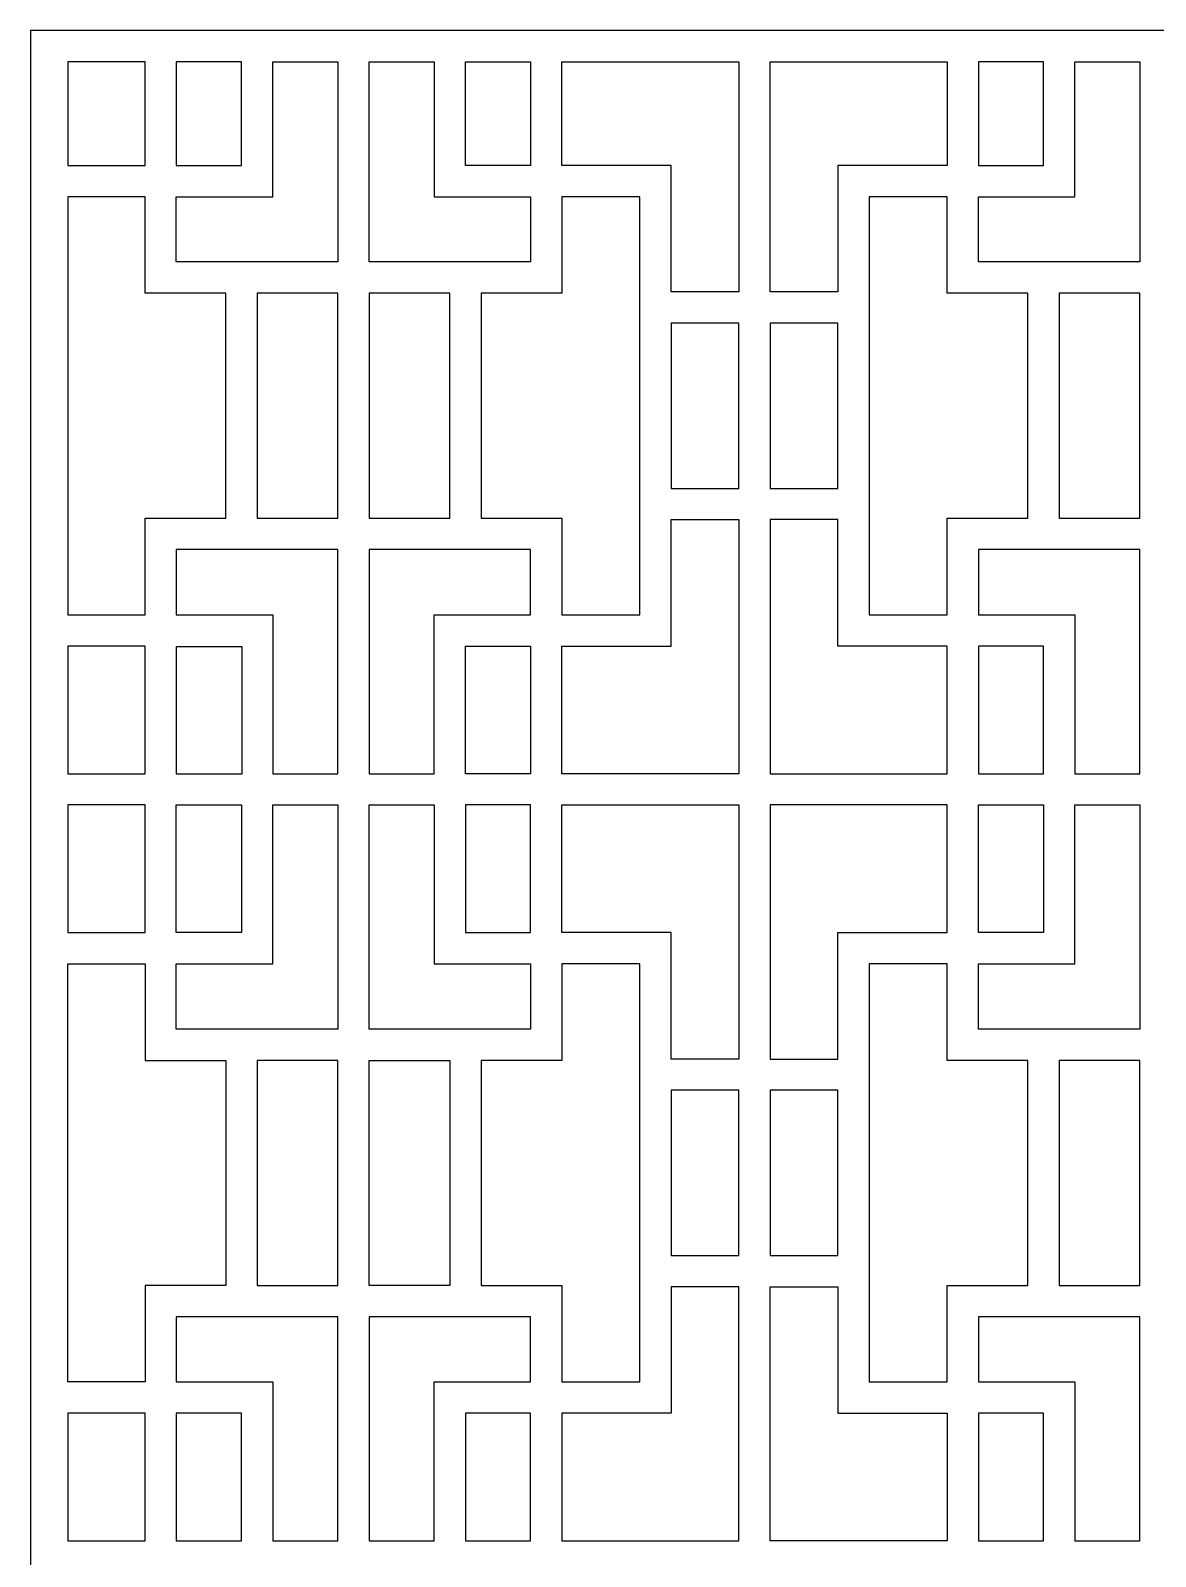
# Model space of a CAD drawing. Header units: centimetres. Extents: x 1.5 to 8.82, y -0.15 to 9.
# Drawn here: x 1.501 to 5.162, y 4.038 to 9.001 of the extents above; entities that cross this region are included whole.
import ezdxf

# ---------------------------------------------------------------- set-up
doc = ezdxf.new("R2010")
doc.units = ezdxf.units.CM
doc.header["$MEASUREMENT"] = 0
doc.layers.add('layer 1', color=7, linetype='Continuous')

msp = doc.modelspace()

# ---------------------------------------------------------------- linework, layer by layer
at = {"layer": 'layer 1', "color": 250}
msp.add_open_spline([(1.50051, -0.15265), (1.50051, -0.15265), (1.50051, -0.15265), (1.50051, -0.15265), (1.50051, -0.15265), (1.50051, -0.15265), (1.50051, 9.00077), (1.50051, 9.00077), (1.50051, 9.00077), (1.50051, 9.00077), (8.82324, 9.00077), (8.82324, 9.00077), (8.82324, 9.00077), (8.82324, 9.00077), (8.82324, -0.15265), (8.82324, -0.15265), (8.82324, -0.15265), (8.82324, -0.15265), (1.50051, -0.15265), (1.50051, -0.15265), (1.50051, -0.15265), (1.50051, -0.15265), (1.50051, -0.15265), (1.50051, -0.15265)], degree=3, knots=[0, 0, 0, 0, 0.1428571, 0.1428571, 0.1428571, 0.1428571, 0.2857143, 0.2857143, 0.2857143, 0.2857143, 0.4285714, 0.4285714, 0.4285714, 0.4285714, 0.5714286, 0.5714286, 0.5714286, 0.5714286, 0.7142857, 0.7142857, 0.7142857, 0.7142857, 1, 1, 1, 1], dxfattribs=at)
at = {"layer": 'layer 1', "color": 7}
for points, knots in [([(1.6225, 8.89906), (1.6225, 8.89906), (1.87342, 8.89906), (1.87342, 8.89906), (1.87342, 8.89906), (1.87342, 8.89906), (1.87342, 8.56174), (1.87342, 8.56174), (1.87342, 8.56174), (1.87342, 8.56174), (1.6225, 8.56174), (1.6225, 8.56174), (1.6225, 8.56174), (1.6225, 8.56174), (1.6225, 8.89906), (1.6225, 8.89906), (1.6225, 8.89906), (1.6225, 8.89906), (1.6225, 8.89906), (1.6225, 8.89906)], [0, 0, 0, 0, 0.1666667, 0.1666667, 0.1666667, 0.1666667, 0.3333333, 0.3333333, 0.3333333, 0.3333333, 0.5, 0.5, 0.5, 0.5, 0.6666667, 0.6666667, 0.6666667, 0.6666667, 1, 1, 1, 1]), ([(2.18701, 8.56174), (2.18701, 8.56174), (1.97513, 8.56174), (1.97513, 8.56174), (1.97513, 8.56174), (1.97513, 8.56174), (1.97513, 8.89906), (1.97513, 8.89906), (1.97513, 8.89906), (1.97513, 8.89906), (2.18701, 8.89906), (2.18701, 8.89906), (2.18701, 8.89906), (2.18701, 8.89906), (2.18701, 8.56174), (2.18701, 8.56174), (2.18701, 8.56174), (2.18701, 8.56174), (2.18701, 8.56174), (2.18701, 8.56174)], [0, 0, 0, 0, 0.1666667, 0.1666667, 0.1666667, 0.1666667, 0.3333333, 0.3333333, 0.3333333, 0.3333333, 0.5, 0.5, 0.5, 0.5, 0.6666667, 0.6666667, 0.6666667, 0.6666667, 1, 1, 1, 1]), ([(2.28872, 8.46004), (2.28872, 8.46004), (1.97513, 8.46004), (1.97513, 8.46004), (1.97513, 8.46004), (1.97513, 8.46004), (1.97513, 8.24815), (1.97513, 8.24815), (1.97513, 8.24815), (1.97513, 8.24815), (2.5006, 8.24815), (2.5006, 8.24815), (2.5006, 8.24815), (2.5006, 8.24815), (2.5006, 8.89906), (2.5006, 8.89906), (2.5006, 8.89906), (2.5006, 8.89906), (2.28872, 8.89906), (2.28872, 8.89906), (2.28872, 8.89906), (2.28872, 8.89906), (2.28872, 8.46004), (2.28872, 8.46004), (2.28872, 8.46004), (2.28872, 8.46004), (2.28872, 8.46004), (2.28872, 8.46004)], [0, 0, 0, 0, 0.125, 0.125, 0.125, 0.125, 0.25, 0.25, 0.25, 0.25, 0.375, 0.375, 0.375, 0.375, 0.5, 0.5, 0.5, 0.5, 0.625, 0.625, 0.625, 0.625, 0.75, 0.75, 0.75, 0.75, 1, 1, 1, 1]), ([(2.81419, 8.89906), (2.81419, 8.89906), (2.60231, 8.89906), (2.60231, 8.89906), (2.60231, 8.89906), (2.60231, 8.89906), (2.60231, 8.24815), (2.60231, 8.24815), (2.60231, 8.24815), (2.60231, 8.24815), (3.12778, 8.24815), (3.12778, 8.24815), (3.12778, 8.24815), (3.12778, 8.24815), (3.12778, 8.46004), (3.12778, 8.46004), (3.12778, 8.46004), (3.12778, 8.46004), (2.81419, 8.46004), (2.81419, 8.46004), (2.81419, 8.46004), (2.81419, 8.46004), (2.81419, 8.89906), (2.81419, 8.89906)], [0, 0, 0, 0, 0.1428571, 0.1428571, 0.1428571, 0.1428571, 0.2857143, 0.2857143, 0.2857143, 0.2857143, 0.4285714, 0.4285714, 0.4285714, 0.4285714, 0.5714286, 0.5714286, 0.5714286, 0.5714286, 0.7142857, 0.7142857, 0.7142857, 0.7142857, 1, 1, 1, 1]), ([(2.9159, 8.89906), (2.9159, 8.89906), (2.9159, 8.56174), (2.9159, 8.56174), (2.9159, 8.56174), (2.9159, 8.56174), (3.12778, 8.56174), (3.12778, 8.56174), (3.12778, 8.56174), (3.12778, 8.56174), (3.12778, 8.89906), (3.12778, 8.89906), (3.12778, 8.89906), (3.12778, 8.89906), (2.9159, 8.89906), (2.9159, 8.89906), (2.9159, 8.89906), (2.9159, 8.89906), (2.9159, 8.89906), (2.9159, 8.89906)], [0, 0, 0, 0, 0.1666667, 0.1666667, 0.1666667, 0.1666667, 0.3333333, 0.3333333, 0.3333333, 0.3333333, 0.5, 0.5, 0.5, 0.5, 0.6666667, 0.6666667, 0.6666667, 0.6666667, 1, 1, 1, 1]), ([(3.80581, 8.89906), (3.80581, 8.89906), (3.22949, 8.89906), (3.22949, 8.89906), (3.22949, 8.89906), (3.22949, 8.89906), (3.22949, 8.56174), (3.22949, 8.56174), (3.22949, 8.56174), (3.22949, 8.56174), (3.58545, 8.56174), (3.58545, 8.56174), (3.58545, 8.56174), (3.58545, 8.56174), (3.58545, 8.15068), (3.58545, 8.15068), (3.58545, 8.15068), (3.58545, 8.15068), (3.80581, 8.15068), (3.80581, 8.15068), (3.80581, 8.15068), (3.80581, 8.15068), (3.80581, 8.89906), (3.80581, 8.89906)], [0, 0, 0, 0, 0.1428571, 0.1428571, 0.1428571, 0.1428571, 0.2857143, 0.2857143, 0.2857143, 0.2857143, 0.4285714, 0.4285714, 0.4285714, 0.4285714, 0.5714286, 0.5714286, 0.5714286, 0.5714286, 0.7142857, 0.7142857, 0.7142857, 0.7142857, 1, 1, 1, 1]), ([(3.90752, 8.56176), (3.90752, 8.56176), (3.90752, 8.15068), (3.90752, 8.15068), (3.90752, 8.15068), (3.90752, 8.15068), (4.12788, 8.15068), (4.12788, 8.15068), (4.12788, 8.15068), (4.12788, 8.15068), (4.12788, 8.56174), (4.12788, 8.56174), (4.12788, 8.56174), (4.12788, 8.56174), (4.48384, 8.56174), (4.48384, 8.56174), (4.48384, 8.56174), (4.48384, 8.56174), (4.48384, 8.89906), (4.48384, 8.89906), (4.48384, 8.89906), (4.48384, 8.89906), (3.90752, 8.89906), (3.90752, 8.89906), (3.90752, 8.89906), (3.90752, 8.89906), (3.90752, 8.56174), (3.90752, 8.56174), (3.90752, 8.56174), (3.90752, 8.56174), (3.90752, 8.56176), (3.90752, 8.56176), (3.90752, 8.56176), (3.90752, 8.56176), (3.90752, 8.56176), (3.90752, 8.56176)], [0, 0, 0, 0, 0.1, 0.1, 0.1, 0.1, 0.2, 0.2, 0.2, 0.2, 0.3, 0.3, 0.3, 0.3, 0.4, 0.4, 0.4, 0.4, 0.5, 0.5, 0.5, 0.5, 0.6, 0.6, 0.6, 0.6, 0.7, 0.7, 0.7, 0.7, 0.8, 0.8, 0.8, 0.8, 1, 1, 1, 1]), ([(5.11102, 8.89906), (5.11102, 8.89906), (4.89914, 8.89906), (4.89914, 8.89906), (4.89914, 8.89906), (4.89914, 8.89906), (4.89914, 8.46004), (4.89914, 8.46004), (4.89914, 8.46004), (4.89914, 8.46004), (4.58555, 8.46004), (4.58555, 8.46004), (4.58555, 8.46004), (4.58555, 8.46004), (4.58555, 8.24815), (4.58555, 8.24815), (4.58555, 8.24815), (4.58555, 8.24815), (5.11102, 8.24815), (5.11102, 8.24815), (5.11102, 8.24815), (5.11102, 8.24815), (5.11102, 8.89906), (5.11102, 8.89906), (5.11102, 8.89906), (5.11102, 8.89906), (5.11102, 8.89906), (5.11102, 8.89906)], [0, 0, 0, 0, 0.125, 0.125, 0.125, 0.125, 0.25, 0.25, 0.25, 0.25, 0.375, 0.375, 0.375, 0.375, 0.5, 0.5, 0.5, 0.5, 0.625, 0.625, 0.625, 0.625, 0.75, 0.75, 0.75, 0.75, 1, 1, 1, 1]), ([(4.79743, 8.56174), (4.79743, 8.56174), (4.58555, 8.56174), (4.58555, 8.56174), (4.58555, 8.56174), (4.58555, 8.56174), (4.58555, 8.89906), (4.58555, 8.89906), (4.58555, 8.89906), (4.58555, 8.89906), (4.79743, 8.89906), (4.79743, 8.89906), (4.79743, 8.89906), (4.79743, 8.89906), (4.79743, 8.56174), (4.79743, 8.56174), (4.79743, 8.56174), (4.79743, 8.56174), (4.79743, 8.56174), (4.79743, 8.56174)], [0, 0, 0, 0, 0.1666667, 0.1666667, 0.1666667, 0.1666667, 0.3333333, 0.3333333, 0.3333333, 0.3333333, 0.5, 0.5, 0.5, 0.5, 0.6666667, 0.6666667, 0.6666667, 0.6666667, 1, 1, 1, 1]), ([(1.62255, 7.10058), (1.62255, 7.10058), (1.62255, 8.46004), (1.62255, 8.46004), (1.62255, 8.46004), (1.62255, 8.46004), (1.87342, 8.46004), (1.87342, 8.46004), (1.87342, 8.46004), (1.87342, 8.46004), (1.87342, 8.14645), (1.87342, 8.14645), (1.87342, 8.14645), (1.87342, 8.14645), (2.13616, 8.14645), (2.13616, 8.14645), (2.13616, 8.14645), (2.13616, 8.14645), (2.13616, 7.63792), (2.13616, 7.63792), (2.13616, 7.63792), (2.13616, 7.63792), (2.13616, 7.41417), (2.13616, 7.41417), (2.13616, 7.41417), (2.13616, 7.41417), (1.87342, 7.41417), (1.87342, 7.41417), (1.87342, 7.41417), (1.87342, 7.41417), (1.87342, 7.10058), (1.87342, 7.10058), (1.87342, 7.10058), (1.87342, 7.10058), (1.62255, 7.10058), (1.62255, 7.10058), (1.62255, 7.10058), (1.62255, 7.10058), (1.62255, 7.10058), (1.62255, 7.10058)], [0, 0, 0, 0, 0.0909091, 0.0909091, 0.0909091, 0.0909091, 0.1818182, 0.1818182, 0.1818182, 0.1818182, 0.2727273, 0.2727273, 0.2727273, 0.2727273, 0.3636364, 0.3636364, 0.3636364, 0.3636364, 0.4545455, 0.4545455, 0.4545455, 0.4545455, 0.5454545, 0.5454545, 0.5454545, 0.5454545, 0.6363636, 0.6363636, 0.6363636, 0.6363636, 0.7272727, 0.7272727, 0.7272727, 0.7272727, 0.8181818, 0.8181818, 0.8181818, 0.8181818, 1, 1, 1, 1]), ([(3.48375, 7.63792), (3.48375, 7.63792), (3.48375, 7.10058), (3.48375, 7.10058), (3.48375, 7.10058), (3.48375, 7.10058), (3.22949, 7.10058), (3.22949, 7.10058), (3.22949, 7.10058), (3.22949, 7.10058), (3.22949, 7.41417), (3.22949, 7.41417), (3.22949, 7.41417), (3.22949, 7.41417), (2.96675, 7.41417), (2.96675, 7.41417), (2.96675, 7.41417), (2.96675, 7.41417), (2.96675, 7.78031), (2.96675, 7.78031), (2.96675, 7.78031), (2.96675, 7.78031), (2.96675, 8.14645), (2.96675, 8.14645), (2.96675, 8.14645), (2.96675, 8.14645), (3.22949, 8.14645), (3.22949, 8.14645), (3.22949, 8.14645), (3.22949, 8.14645), (3.22949, 8.46004), (3.22949, 8.46004), (3.22949, 8.46004), (3.22949, 8.46004), (3.48375, 8.46004), (3.48375, 8.46004), (3.48375, 8.46004), (3.48375, 8.46004), (3.48375, 7.63792), (3.48375, 7.63792), (3.48375, 7.63792), (3.48375, 7.63792), (3.48375, 7.63792), (3.48375, 7.63792)], [0, 0, 0, 0, 0.0833333, 0.0833333, 0.0833333, 0.0833333, 0.1666667, 0.1666667, 0.1666667, 0.1666667, 0.25, 0.25, 0.25, 0.25, 0.3333333, 0.3333333, 0.3333333, 0.3333333, 0.4166667, 0.4166667, 0.4166667, 0.4166667, 0.5, 0.5, 0.5, 0.5, 0.5833333, 0.5833333, 0.5833333, 0.5833333, 0.6666667, 0.6666667, 0.6666667, 0.6666667, 0.75, 0.75, 0.75, 0.75, 0.8333333, 0.8333333, 0.8333333, 0.8333333, 1, 1, 1, 1]), ([(4.48384, 8.14625), (4.48384, 8.14625), (4.74658, 8.14625), (4.74658, 8.14625), (4.74658, 8.14625), (4.74658, 8.14625), (4.74658, 7.41417), (4.74658, 7.41417), (4.74658, 7.41417), (4.74658, 7.41417), (4.48384, 7.41417), (4.48384, 7.41417), (4.48384, 7.41417), (4.48384, 7.41417), (4.48384, 7.10058), (4.48384, 7.10058), (4.48384, 7.10058), (4.48384, 7.10058), (4.22958, 7.10058), (4.22958, 7.10058), (4.22958, 7.10058), (4.22958, 7.10058), (4.22958, 8.46004), (4.22958, 8.46004), (4.22958, 8.46004), (4.22958, 8.46004), (4.48384, 8.46004), (4.48384, 8.46004), (4.48384, 8.46004), (4.48384, 8.46004), (4.48384, 8.14625), (4.48384, 8.14625), (4.48384, 8.14625), (4.48384, 8.14625), (4.48384, 8.14625), (4.48384, 8.14625)], [0, 0, 0, 0, 0.1, 0.1, 0.1, 0.1, 0.2, 0.2, 0.2, 0.2, 0.3, 0.3, 0.3, 0.3, 0.4, 0.4, 0.4, 0.4, 0.5, 0.5, 0.5, 0.5, 0.6, 0.6, 0.6, 0.6, 0.7, 0.7, 0.7, 0.7, 0.8, 0.8, 0.8, 0.8, 1, 1, 1, 1]), ([(2.23787, 8.14645), (2.23787, 8.14645), (2.5006, 8.14645), (2.5006, 8.14645), (2.5006, 8.14645), (2.5006, 8.14645), (2.5006, 7.41417), (2.5006, 7.41417), (2.5006, 7.41417), (2.5006, 7.41417), (2.23787, 7.41417), (2.23787, 7.41417), (2.23787, 7.41417), (2.23787, 7.41417), (2.23787, 8.14645), (2.23787, 8.14645), (2.23787, 8.14645), (2.23787, 8.14645), (2.23787, 8.14645), (2.23787, 8.14645)], [0, 0, 0, 0, 0.1666667, 0.1666667, 0.1666667, 0.1666667, 0.3333333, 0.3333333, 0.3333333, 0.3333333, 0.5, 0.5, 0.5, 0.5, 0.6666667, 0.6666667, 0.6666667, 0.6666667, 1, 1, 1, 1]), ([(2.60231, 8.14645), (2.60231, 8.14645), (2.86504, 8.14645), (2.86504, 8.14645), (2.86504, 8.14645), (2.86504, 8.14645), (2.86504, 7.41417), (2.86504, 7.41417), (2.86504, 7.41417), (2.86504, 7.41417), (2.60231, 7.41417), (2.60231, 7.41417), (2.60231, 7.41417), (2.60231, 7.41417), (2.60231, 8.14645), (2.60231, 8.14645), (2.60231, 8.14645), (2.60231, 8.14645), (2.60231, 8.14645), (2.60231, 8.14645)], [0, 0, 0, 0, 0.1666667, 0.1666667, 0.1666667, 0.1666667, 0.3333333, 0.3333333, 0.3333333, 0.3333333, 0.5, 0.5, 0.5, 0.5, 0.6666667, 0.6666667, 0.6666667, 0.6666667, 1, 1, 1, 1]), ([(4.84829, 8.14645), (4.84829, 8.14645), (5.11102, 8.14645), (5.11102, 8.14645), (5.11102, 8.14645), (5.11102, 8.14645), (5.11102, 7.41417), (5.11102, 7.41417), (5.11102, 7.41417), (5.11102, 7.41417), (4.84829, 7.41417), (4.84829, 7.41417), (4.84829, 7.41417), (4.84829, 7.41417), (4.84829, 8.14645), (4.84829, 8.14645), (4.84829, 8.14645), (4.84829, 8.14645), (4.84829, 8.14645), (4.84829, 8.14645)], [0, 0, 0, 0, 0.1666667, 0.1666667, 0.1666667, 0.1666667, 0.3333333, 0.3333333, 0.3333333, 0.3333333, 0.5, 0.5, 0.5, 0.5, 0.6666667, 0.6666667, 0.6666667, 0.6666667, 1, 1, 1, 1]), ([(3.58545, 8.04898), (3.58545, 8.04898), (3.80581, 8.04898), (3.80581, 8.04898), (3.80581, 8.04898), (3.80581, 8.04898), (3.80581, 7.51164), (3.80581, 7.51164), (3.80581, 7.51164), (3.80581, 7.51164), (3.58545, 7.51164), (3.58545, 7.51164), (3.58545, 7.51164), (3.58545, 7.51164), (3.58545, 8.04898), (3.58545, 8.04898)], [0, 0, 0, 0, 0.2, 0.2, 0.2, 0.2, 0.4, 0.4, 0.4, 0.4, 0.6, 0.6, 0.6, 0.6, 1, 1, 1, 1]), ([(3.90752, 8.04898), (3.90752, 8.04898), (4.12788, 8.04898), (4.12788, 8.04898), (4.12788, 8.04898), (4.12788, 8.04898), (4.12788, 7.51164), (4.12788, 7.51164), (4.12788, 7.51164), (4.12788, 7.51164), (3.90752, 7.51164), (3.90752, 7.51164), (3.90752, 7.51164), (3.90752, 7.51164), (3.90752, 8.04898), (3.90752, 8.04898), (3.90752, 8.04898), (3.90752, 8.04898), (3.90752, 8.04898), (3.90752, 8.04898)], [0, 0, 0, 0, 0.1666667, 0.1666667, 0.1666667, 0.1666667, 0.3333333, 0.3333333, 0.3333333, 0.3333333, 0.5, 0.5, 0.5, 0.5, 0.6666667, 0.6666667, 0.6666667, 0.6666667, 1, 1, 1, 1]), ([(3.80581, 7.40993), (3.80581, 7.40993), (3.58545, 7.40994), (3.58545, 7.40994), (3.58545, 7.40994), (3.58545, 7.40994), (3.58545, 6.99888), (3.58545, 6.99888), (3.58545, 6.99888), (3.58545, 6.99888), (3.22949, 6.99888), (3.22949, 6.99888), (3.22949, 6.99888), (3.22949, 6.99888), (3.22949, 6.58359), (3.22949, 6.58359), (3.22949, 6.58359), (3.22949, 6.58359), (3.80581, 6.58359), (3.80581, 6.58359), (3.80581, 6.58359), (3.80581, 6.58359), (3.80581, 7.40994), (3.80581, 7.40994), (3.80581, 7.40994), (3.80581, 7.40994), (3.80581, 7.40993), (3.80581, 7.40993)], [0, 0, 0, 0, 0.125, 0.125, 0.125, 0.125, 0.25, 0.25, 0.25, 0.25, 0.375, 0.375, 0.375, 0.375, 0.5, 0.5, 0.5, 0.5, 0.625, 0.625, 0.625, 0.625, 0.75, 0.75, 0.75, 0.75, 1, 1, 1, 1]), ([(3.90752, 7.40993), (3.90752, 7.40993), (4.12788, 7.40993), (4.12788, 7.40993), (4.12788, 7.40993), (4.12788, 7.40993), (4.12788, 6.99888), (4.12788, 6.99888), (4.12788, 6.99888), (4.12788, 6.99888), (4.48384, 6.99888), (4.48384, 6.99888), (4.48384, 6.99888), (4.48384, 6.99888), (4.48384, 6.58359), (4.48384, 6.58359), (4.48384, 6.58359), (4.48384, 6.58359), (3.90752, 6.58359), (3.90752, 6.58359), (3.90752, 6.58359), (3.90752, 6.58359), (3.90752, 7.40993), (3.90752, 7.40993), (3.90752, 7.40993), (3.90752, 7.40993), (3.90752, 7.40993), (3.90752, 7.40993)], [0, 0, 0, 0, 0.125, 0.125, 0.125, 0.125, 0.25, 0.25, 0.25, 0.25, 0.375, 0.375, 0.375, 0.375, 0.5, 0.5, 0.5, 0.5, 0.625, 0.625, 0.625, 0.625, 0.75, 0.75, 0.75, 0.75, 1, 1, 1, 1]), ([(2.28872, 7.10058), (2.28872, 7.10058), (1.97513, 7.10058), (1.97513, 7.10058), (1.97513, 7.10058), (1.97513, 7.10058), (1.97513, 7.31247), (1.97513, 7.31247), (1.97513, 7.31247), (1.97513, 7.31247), (2.5006, 7.31247), (2.5006, 7.31247), (2.5006, 7.31247), (2.5006, 7.31247), (2.5006, 6.58359), (2.5006, 6.58359), (2.5006, 6.58359), (2.5006, 6.58359), (2.28872, 6.58359), (2.28872, 6.58359), (2.28872, 6.58359), (2.28872, 6.58359), (2.28872, 7.10058), (2.28872, 7.10058), (2.28872, 7.10058), (2.28872, 7.10058), (2.28872, 7.10058), (2.28872, 7.10058)], [0, 0, 0, 0, 0.125, 0.125, 0.125, 0.125, 0.25, 0.25, 0.25, 0.25, 0.375, 0.375, 0.375, 0.375, 0.5, 0.5, 0.5, 0.5, 0.625, 0.625, 0.625, 0.625, 0.75, 0.75, 0.75, 0.75, 1, 1, 1, 1]), ([(3.12778, 7.10058), (3.12778, 7.10058), (2.81419, 7.10058), (2.81419, 7.10058), (2.81419, 7.10058), (2.81419, 7.10058), (2.81419, 6.58359), (2.81419, 6.58359), (2.81419, 6.58359), (2.81419, 6.58359), (2.60231, 6.58359), (2.60231, 6.58359), (2.60231, 6.58359), (2.60231, 6.58359), (2.60231, 7.31247), (2.60231, 7.31247), (2.60231, 7.31247), (2.60231, 7.31247), (3.12778, 7.31247), (3.12778, 7.31247), (3.12778, 7.31247), (3.12778, 7.31247), (3.12778, 7.10058), (3.12778, 7.10058), (3.12778, 7.10058), (3.12778, 7.10058), (3.12778, 7.10058), (3.12778, 7.10058)], [0, 0, 0, 0, 0.125, 0.125, 0.125, 0.125, 0.25, 0.25, 0.25, 0.25, 0.375, 0.375, 0.375, 0.375, 0.5, 0.5, 0.5, 0.5, 0.625, 0.625, 0.625, 0.625, 0.75, 0.75, 0.75, 0.75, 1, 1, 1, 1]), ([(4.89914, 7.10058), (4.89914, 7.10058), (4.58555, 7.10058), (4.58555, 7.10058), (4.58555, 7.10058), (4.58555, 7.10058), (4.58555, 7.31247), (4.58555, 7.31247), (4.58555, 7.31247), (4.58555, 7.31247), (5.11102, 7.31247), (5.11102, 7.31247), (5.11102, 7.31247), (5.11102, 7.31247), (5.11102, 6.58359), (5.11102, 6.58359), (5.11102, 6.58359), (5.11102, 6.58359), (4.89914, 6.58359), (4.89914, 6.58359), (4.89914, 6.58359), (4.89914, 6.58359), (4.89914, 7.10058), (4.89914, 7.10058), (4.89914, 7.10058), (4.89914, 7.10058), (4.89914, 7.10058), (4.89914, 7.10058)], [0, 0, 0, 0, 0.125, 0.125, 0.125, 0.125, 0.25, 0.25, 0.25, 0.25, 0.375, 0.375, 0.375, 0.375, 0.5, 0.5, 0.5, 0.5, 0.625, 0.625, 0.625, 0.625, 0.75, 0.75, 0.75, 0.75, 1, 1, 1, 1]), ([(1.62255, 6.99888), (1.62255, 6.99888), (1.87342, 6.99888), (1.87342, 6.99888), (1.87342, 6.99888), (1.87342, 6.99888), (1.87342, 6.58359), (1.87342, 6.58359), (1.87342, 6.58359), (1.87342, 6.58359), (1.62255, 6.58359), (1.62255, 6.58359), (1.62255, 6.58359), (1.62255, 6.58359), (1.62255, 6.99888), (1.62255, 6.99888)], [0, 0, 0, 0, 0.2, 0.2, 0.2, 0.2, 0.4, 0.4, 0.4, 0.4, 0.6, 0.6, 0.6, 0.6, 1, 1, 1, 1]), ([(2.9159, 6.58359), (2.9159, 6.58359), (3.12778, 6.58359), (3.12778, 6.58359), (3.12778, 6.58359), (3.12778, 6.58359), (3.12778, 6.99888), (3.12778, 6.99888), (3.12778, 6.99888), (3.12778, 6.99888), (2.9159, 6.99888), (2.9159, 6.99888), (2.9159, 6.99888), (2.9159, 6.99888), (2.9159, 6.58359), (2.9159, 6.58359), (2.9159, 6.58359), (2.9159, 6.58359), (2.9159, 6.58359), (2.9159, 6.58359)], [0, 0, 0, 0, 0.1666667, 0.1666667, 0.1666667, 0.1666667, 0.3333333, 0.3333333, 0.3333333, 0.3333333, 0.5, 0.5, 0.5, 0.5, 0.6666667, 0.6666667, 0.6666667, 0.6666667, 1, 1, 1, 1]), ([(4.58555, 6.99888), (4.58555, 6.99888), (4.79743, 6.99888), (4.79743, 6.99888), (4.79743, 6.99888), (4.79743, 6.99888), (4.79743, 6.58359), (4.79743, 6.58359), (4.79743, 6.58359), (4.79743, 6.58359), (4.58555, 6.58359), (4.58555, 6.58359), (4.58555, 6.58359), (4.58555, 6.58359), (4.58555, 6.99888), (4.58555, 6.99888), (4.58555, 6.99888), (4.58555, 6.99888), (4.58555, 6.99888), (4.58555, 6.99888)], [0, 0, 0, 0, 0.1666667, 0.1666667, 0.1666667, 0.1666667, 0.3333333, 0.3333333, 0.3333333, 0.3333333, 0.5, 0.5, 0.5, 0.5, 0.6666667, 0.6666667, 0.6666667, 0.6666667, 1, 1, 1, 1]), ([(1.97513, 6.99658), (1.97513, 6.99658), (2.18915, 6.99658), (2.18915, 6.99658), (2.18915, 6.99658), (2.18915, 6.99658), (2.18915, 6.58359), (2.18915, 6.58359), (2.18915, 6.58359), (2.18915, 6.58359), (1.97513, 6.58359), (1.97513, 6.58359), (1.97513, 6.58359), (1.97513, 6.58359), (1.97513, 6.99658), (1.97513, 6.99658), (1.97513, 6.99658), (1.97513, 6.99658), (1.97513, 6.99658), (1.97513, 6.99658)], [0, 0, 0, 0, 0.1666667, 0.1666667, 0.1666667, 0.1666667, 0.3333333, 0.3333333, 0.3333333, 0.3333333, 0.5, 0.5, 0.5, 0.5, 0.6666667, 0.6666667, 0.6666667, 0.6666667, 1, 1, 1, 1]), ([(1.62255, 6.48188), (1.62255, 6.48188), (1.87342, 6.48188), (1.87342, 6.48188), (1.87342, 6.48188), (1.87342, 6.48188), (1.87342, 6.06659), (1.87342, 6.06659), (1.87342, 6.06659), (1.87342, 6.06659), (1.62255, 6.06659), (1.62255, 6.06659), (1.62255, 6.06659), (1.62255, 6.06659), (1.62255, 6.48188), (1.62255, 6.48188), (1.62255, 6.48188), (1.62255, 6.48188), (1.62255, 6.48188), (1.62255, 6.48188)], [0, 0, 0, 0, 0.1666667, 0.1666667, 0.1666667, 0.1666667, 0.3333333, 0.3333333, 0.3333333, 0.3333333, 0.5, 0.5, 0.5, 0.5, 0.6666667, 0.6666667, 0.6666667, 0.6666667, 1, 1, 1, 1]), ([(1.97513, 6.06659), (1.97513, 6.06659), (2.18701, 6.06659), (2.18701, 6.06659), (2.18701, 6.06659), (2.18701, 6.06659), (2.18701, 6.48188), (2.18701, 6.48188), (2.18701, 6.48188), (2.18701, 6.48188), (1.97513, 6.48188), (1.97513, 6.48188), (1.97513, 6.48188), (1.97513, 6.48188), (1.97513, 6.06659), (1.97513, 6.06659), (1.97513, 6.06659), (1.97513, 6.06659), (1.97513, 6.06659), (1.97513, 6.06659)], [0, 0, 0, 0, 0.1666667, 0.1666667, 0.1666667, 0.1666667, 0.3333333, 0.3333333, 0.3333333, 0.3333333, 0.5, 0.5, 0.5, 0.5, 0.6666667, 0.6666667, 0.6666667, 0.6666667, 1, 1, 1, 1]), ([(2.28872, 5.96488), (2.28872, 5.96488), (1.97513, 5.96488), (1.97513, 5.96488), (1.97513, 5.96488), (1.97513, 5.96488), (1.97513, 5.753), (1.97513, 5.753), (1.97513, 5.753), (1.97513, 5.753), (2.5006, 5.753), (2.5006, 5.753), (2.5006, 5.753), (2.5006, 5.753), (2.5006, 6.48188), (2.5006, 6.48188), (2.5006, 6.48188), (2.5006, 6.48188), (2.28872, 6.48188), (2.28872, 6.48188), (2.28872, 6.48188), (2.28872, 6.48188), (2.28872, 5.96488), (2.28872, 5.96488)], [0, 0, 0, 0, 0.1428571, 0.1428571, 0.1428571, 0.1428571, 0.2857143, 0.2857143, 0.2857143, 0.2857143, 0.4285714, 0.4285714, 0.4285714, 0.4285714, 0.5714286, 0.5714286, 0.5714286, 0.5714286, 0.7142857, 0.7142857, 0.7142857, 0.7142857, 1, 1, 1, 1]), ([(3.12778, 5.96488), (3.12778, 5.96488), (2.81419, 5.96488), (2.81419, 5.96488), (2.81419, 5.96488), (2.81419, 5.96488), (2.81419, 6.48188), (2.81419, 6.48188), (2.81419, 6.48188), (2.81419, 6.48188), (2.60231, 6.48188), (2.60231, 6.48188), (2.60231, 6.48188), (2.60231, 6.48188), (2.60231, 5.753), (2.60231, 5.753), (2.60231, 5.753), (2.60231, 5.753), (3.12778, 5.753), (3.12778, 5.753), (3.12778, 5.753), (3.12778, 5.753), (3.12778, 5.96488), (3.12778, 5.96488), (3.12778, 5.96488), (3.12778, 5.96488), (3.12778, 5.96488), (3.12778, 5.96488)], [0, 0, 0, 0, 0.125, 0.125, 0.125, 0.125, 0.25, 0.25, 0.25, 0.25, 0.375, 0.375, 0.375, 0.375, 0.5, 0.5, 0.5, 0.5, 0.625, 0.625, 0.625, 0.625, 0.75, 0.75, 0.75, 0.75, 1, 1, 1, 1]), ([(2.9159, 6.48188), (2.9159, 6.48188), (3.12778, 6.48188), (3.12778, 6.48188), (3.12778, 6.48188), (3.12778, 6.48188), (3.12778, 6.06659), (3.12778, 6.06659), (3.12778, 6.06659), (3.12778, 6.06659), (2.9159, 6.06659), (2.9159, 6.06659), (2.9159, 6.06659), (2.9159, 6.06659), (2.9159, 6.48188), (2.9159, 6.48188), (2.9159, 6.48188), (2.9159, 6.48188), (2.9159, 6.48188), (2.9159, 6.48188)], [0, 0, 0, 0, 0.1666667, 0.1666667, 0.1666667, 0.1666667, 0.3333333, 0.3333333, 0.3333333, 0.3333333, 0.5, 0.5, 0.5, 0.5, 0.6666667, 0.6666667, 0.6666667, 0.6666667, 1, 1, 1, 1]), ([(3.58545, 5.65553), (3.58545, 5.65553), (3.80581, 5.65553), (3.80581, 5.65553), (3.80581, 5.65553), (3.80581, 5.65553), (3.80581, 6.48188), (3.80581, 6.48188), (3.80581, 6.48188), (3.80581, 6.48188), (3.22949, 6.48188), (3.22949, 6.48188), (3.22949, 6.48188), (3.22949, 6.48188), (3.22949, 6.06659), (3.22949, 6.06659), (3.22949, 6.06659), (3.22949, 6.06659), (3.58545, 6.06659), (3.58545, 6.06659), (3.58545, 6.06659), (3.58545, 6.06659), (3.58545, 5.65553), (3.58545, 5.65553)], [0, 0, 0, 0, 0.1428571, 0.1428571, 0.1428571, 0.1428571, 0.2857143, 0.2857143, 0.2857143, 0.2857143, 0.4285714, 0.4285714, 0.4285714, 0.4285714, 0.5714286, 0.5714286, 0.5714286, 0.5714286, 0.7142857, 0.7142857, 0.7142857, 0.7142857, 1, 1, 1, 1]), ([(4.12788, 5.65553), (4.12788, 5.65553), (3.90752, 5.65553), (3.90752, 5.65553), (3.90752, 5.65553), (3.90752, 5.65553), (3.90752, 6.48188), (3.90752, 6.48188), (3.90752, 6.48188), (3.90752, 6.48188), (4.48384, 6.48188), (4.48384, 6.48188), (4.48384, 6.48188), (4.48384, 6.48188), (4.48384, 6.06659), (4.48384, 6.06659), (4.48384, 6.06659), (4.48384, 6.06659), (4.12788, 6.06659), (4.12788, 6.06659), (4.12788, 6.06659), (4.12788, 6.06659), (4.12788, 5.65553), (4.12788, 5.65553), (4.12788, 5.65553), (4.12788, 5.65553), (4.12788, 5.65553), (4.12788, 5.65553)], [0, 0, 0, 0, 0.125, 0.125, 0.125, 0.125, 0.25, 0.25, 0.25, 0.25, 0.375, 0.375, 0.375, 0.375, 0.5, 0.5, 0.5, 0.5, 0.625, 0.625, 0.625, 0.625, 0.75, 0.75, 0.75, 0.75, 1, 1, 1, 1]), ([(4.58555, 6.06659), (4.58555, 6.06659), (4.79743, 6.06659), (4.79743, 6.06659), (4.79743, 6.06659), (4.79743, 6.06659), (4.79743, 6.48188), (4.79743, 6.48188), (4.79743, 6.48188), (4.79743, 6.48188), (4.58555, 6.48188), (4.58555, 6.48188), (4.58555, 6.48188), (4.58555, 6.48188), (4.58555, 6.06659), (4.58555, 6.06659), (4.58555, 6.06659), (4.58555, 6.06659), (4.58555, 6.06659), (4.58555, 6.06659)], [0, 0, 0, 0, 0.1666667, 0.1666667, 0.1666667, 0.1666667, 0.3333333, 0.3333333, 0.3333333, 0.3333333, 0.5, 0.5, 0.5, 0.5, 0.6666667, 0.6666667, 0.6666667, 0.6666667, 1, 1, 1, 1]), ([(4.89914, 5.96488), (4.89914, 5.96488), (4.58555, 5.96488), (4.58555, 5.96488), (4.58555, 5.96488), (4.58555, 5.96488), (4.58555, 5.753), (4.58555, 5.753), (4.58555, 5.753), (4.58555, 5.753), (5.11102, 5.753), (5.11102, 5.753), (5.11102, 5.753), (5.11102, 5.753), (5.11102, 6.48188), (5.11102, 6.48188), (5.11102, 6.48188), (5.11102, 6.48188), (4.89914, 6.48188), (4.89914, 6.48188), (4.89914, 6.48188), (4.89914, 6.48188), (4.89914, 5.96488), (4.89914, 5.96488), (4.89914, 5.96488), (4.89914, 5.96488), (4.89914, 5.96488), (4.89914, 5.96488)], [0, 0, 0, 0, 0.125, 0.125, 0.125, 0.125, 0.25, 0.25, 0.25, 0.25, 0.375, 0.375, 0.375, 0.375, 0.5, 0.5, 0.5, 0.5, 0.625, 0.625, 0.625, 0.625, 0.75, 0.75, 0.75, 0.75, 1, 1, 1, 1]), ([(1.62255, 5.96488), (1.62255, 5.96488), (1.62255, 4.60543), (1.62255, 4.60543), (1.62255, 4.60543), (1.62255, 4.60543), (1.87342, 4.60543), (1.87342, 4.60543), (1.87342, 4.60543), (1.87342, 4.60543), (1.87342, 4.91902), (1.87342, 4.91902), (1.87342, 4.91902), (1.87342, 4.91902), (2.13616, 4.91902), (2.13616, 4.91902), (2.13616, 4.91902), (2.13616, 4.91902), (2.13616, 5.65129), (2.13616, 5.65129), (2.13616, 5.65129), (2.13616, 5.65129), (1.87342, 5.65129), (1.87342, 5.65129), (1.87342, 5.65129), (1.87342, 5.65129), (1.87342, 5.96488), (1.87342, 5.96488), (1.87342, 5.96488), (1.87342, 5.96488), (1.62255, 5.96488), (1.62255, 5.96488)], [0, 0, 0, 0, 0.1111111, 0.1111111, 0.1111111, 0.1111111, 0.2222222, 0.2222222, 0.2222222, 0.2222222, 0.3333333, 0.3333333, 0.3333333, 0.3333333, 0.4444444, 0.4444444, 0.4444444, 0.4444444, 0.5555556, 0.5555556, 0.5555556, 0.5555556, 0.6666667, 0.6666667, 0.6666667, 0.6666667, 0.7777778, 0.7777778, 0.7777778, 0.7777778, 1, 1, 1, 1]), ([(2.96675, 5.65129), (2.96675, 5.65129), (3.22949, 5.65129), (3.22949, 5.65129), (3.22949, 5.65129), (3.22949, 5.65129), (3.22949, 5.96488), (3.22949, 5.96488), (3.22949, 5.96488), (3.22949, 5.96488), (3.48375, 5.96488), (3.48375, 5.96488), (3.48375, 5.96488), (3.48375, 5.96488), (3.48375, 4.60543), (3.48375, 4.60543), (3.48375, 4.60543), (3.48375, 4.60543), (3.22949, 4.60543), (3.22949, 4.60543), (3.22949, 4.60543), (3.22949, 4.60543), (3.22949, 4.91902), (3.22949, 4.91902), (3.22949, 4.91902), (3.22949, 4.91902), (2.96675, 4.91902), (2.96675, 4.91902), (2.96675, 4.91902), (2.96675, 4.91902), (2.96675, 5.65129), (2.96675, 5.65129), (2.96675, 5.65129), (2.96675, 5.65129), (2.96675, 5.65129), (2.96675, 5.65129)], [0, 0, 0, 0, 0.1, 0.1, 0.1, 0.1, 0.2, 0.2, 0.2, 0.2, 0.3, 0.3, 0.3, 0.3, 0.4, 0.4, 0.4, 0.4, 0.5, 0.5, 0.5, 0.5, 0.6, 0.6, 0.6, 0.6, 0.7, 0.7, 0.7, 0.7, 0.8, 0.8, 0.8, 0.8, 1, 1, 1, 1]), ([(4.48384, 5.65129), (4.48384, 5.65129), (4.74658, 5.65129), (4.74658, 5.65129), (4.74658, 5.65129), (4.74658, 5.65129), (4.74658, 4.91902), (4.74658, 4.91902), (4.74658, 4.91902), (4.74658, 4.91902), (4.48384, 4.91902), (4.48384, 4.91902), (4.48384, 4.91902), (4.48384, 4.91902), (4.48384, 4.60543), (4.48384, 4.60543), (4.48384, 4.60543), (4.48384, 4.60543), (4.22958, 4.60543), (4.22958, 4.60543), (4.22958, 4.60543), (4.22958, 4.60543), (4.22958, 5.96488), (4.22958, 5.96488), (4.22958, 5.96488), (4.22958, 5.96488), (4.48384, 5.96488), (4.48384, 5.96488), (4.48384, 5.96488), (4.48384, 5.96488), (4.48384, 5.65129), (4.48384, 5.65129), (4.48384, 5.65129), (4.48384, 5.65129), (4.48384, 5.65129), (4.48384, 5.65129)], [0, 0, 0, 0, 0.1, 0.1, 0.1, 0.1, 0.2, 0.2, 0.2, 0.2, 0.3, 0.3, 0.3, 0.3, 0.4, 0.4, 0.4, 0.4, 0.5, 0.5, 0.5, 0.5, 0.6, 0.6, 0.6, 0.6, 0.7, 0.7, 0.7, 0.7, 0.8, 0.8, 0.8, 0.8, 1, 1, 1, 1]), ([(2.23787, 5.65129), (2.23787, 5.65129), (2.5006, 5.65129), (2.5006, 5.65129), (2.5006, 5.65129), (2.5006, 5.65129), (2.5006, 4.91902), (2.5006, 4.91902), (2.5006, 4.91902), (2.5006, 4.91902), (2.23787, 4.91902), (2.23787, 4.91902), (2.23787, 4.91902), (2.23787, 4.91902), (2.23787, 5.65129), (2.23787, 5.65129)], [0, 0, 0, 0, 0.2, 0.2, 0.2, 0.2, 0.4, 0.4, 0.4, 0.4, 0.6, 0.6, 0.6, 0.6, 1, 1, 1, 1]), ([(2.86504, 5.65129), (2.86504, 5.65129), (2.60231, 5.65129), (2.60231, 5.65129), (2.60231, 5.65129), (2.60231, 5.65129), (2.60231, 4.91902), (2.60231, 4.91902), (2.60231, 4.91902), (2.60231, 4.91902), (2.86504, 4.91902), (2.86504, 4.91902), (2.86504, 4.91902), (2.86504, 4.91902), (2.86504, 5.65129), (2.86504, 5.65129)], [0, 0, 0, 0, 0.2, 0.2, 0.2, 0.2, 0.4, 0.4, 0.4, 0.4, 0.6, 0.6, 0.6, 0.6, 1, 1, 1, 1]), ([(4.84829, 5.65129), (4.84829, 5.65129), (5.11102, 5.65129), (5.11102, 5.65129), (5.11102, 5.65129), (5.11102, 5.65129), (5.11102, 4.91902), (5.11102, 4.91902), (5.11102, 4.91902), (5.11102, 4.91902), (4.84829, 4.91902), (4.84829, 4.91902), (4.84829, 4.91902), (4.84829, 4.91902), (4.84829, 5.65129), (4.84829, 5.65129), (4.84829, 5.65129), (4.84829, 5.65129), (4.84829, 5.65129), (4.84829, 5.65129)], [0, 0, 0, 0, 0.1666667, 0.1666667, 0.1666667, 0.1666667, 0.3333333, 0.3333333, 0.3333333, 0.3333333, 0.5, 0.5, 0.5, 0.5, 0.6666667, 0.6666667, 0.6666667, 0.6666667, 1, 1, 1, 1]), ([(3.80581, 5.55395), (3.80581, 5.55395), (3.80581, 5.01649), (3.80581, 5.01649), (3.80581, 5.01649), (3.80581, 5.01649), (3.58545, 5.01649), (3.58545, 5.01649), (3.58545, 5.01649), (3.58545, 5.01649), (3.58545, 5.55383), (3.58545, 5.55383), (3.58545, 5.55383), (3.58545, 5.55383), (3.80581, 5.55395), (3.80581, 5.55395)], [0, 0, 0, 0, 0.2, 0.2, 0.2, 0.2, 0.4, 0.4, 0.4, 0.4, 0.6, 0.6, 0.6, 0.6, 1, 1, 1, 1]), ([(3.90752, 5.55382), (3.90752, 5.55382), (4.12788, 5.55383), (4.12788, 5.55383), (4.12788, 5.55383), (4.12788, 5.55383), (4.12788, 5.01649), (4.12788, 5.01649), (4.12788, 5.01649), (4.12788, 5.01649), (3.90752, 5.01649), (3.90752, 5.01649), (3.90752, 5.01649), (3.90752, 5.01649), (3.90752, 5.55382), (3.90752, 5.55382), (3.90752, 5.55382), (3.90752, 5.55382), (3.90752, 5.55382), (3.90752, 5.55382)], [0, 0, 0, 0, 0.1666667, 0.1666667, 0.1666667, 0.1666667, 0.3333333, 0.3333333, 0.3333333, 0.3333333, 0.5, 0.5, 0.5, 0.5, 0.6666667, 0.6666667, 0.6666667, 0.6666667, 1, 1, 1, 1]), ([(3.58545, 4.91478), (3.58545, 4.91478), (3.80581, 4.91478), (3.80581, 4.91478), (3.80581, 4.91478), (3.80581, 4.91478), (3.80581, 4.08843), (3.80581, 4.08843), (3.80581, 4.08843), (3.80581, 4.08843), (3.22949, 4.08843), (3.22949, 4.08843), (3.22949, 4.08843), (3.22949, 4.08843), (3.22949, 4.50373), (3.22949, 4.50373), (3.22949, 4.50373), (3.22949, 4.50373), (3.58545, 4.50373), (3.58545, 4.50373), (3.58545, 4.50373), (3.58545, 4.50373), (3.58545, 4.91478), (3.58545, 4.91478), (3.58545, 4.91478), (3.58545, 4.91478), (3.58545, 4.91478), (3.58545, 4.91478)], [0, 0, 0, 0, 0.125, 0.125, 0.125, 0.125, 0.25, 0.25, 0.25, 0.25, 0.375, 0.375, 0.375, 0.375, 0.5, 0.5, 0.5, 0.5, 0.625, 0.625, 0.625, 0.625, 0.75, 0.75, 0.75, 0.75, 1, 1, 1, 1]), ([(4.12788, 4.91478), (4.12788, 4.91478), (3.90752, 4.91478), (3.90752, 4.91478), (3.90752, 4.91478), (3.90752, 4.91478), (3.90752, 4.08843), (3.90752, 4.08843), (3.90752, 4.08843), (3.90752, 4.08843), (4.48384, 4.08843), (4.48384, 4.08843), (4.48384, 4.08843), (4.48384, 4.08843), (4.48384, 4.50373), (4.48384, 4.50373), (4.48384, 4.50373), (4.48384, 4.50373), (4.12788, 4.50373), (4.12788, 4.50373), (4.12788, 4.50373), (4.12788, 4.50373), (4.12788, 4.91478), (4.12788, 4.91478), (4.12788, 4.91478), (4.12788, 4.91478), (4.12788, 4.91478), (4.12788, 4.91478)], [0, 0, 0, 0, 0.125, 0.125, 0.125, 0.125, 0.25, 0.25, 0.25, 0.25, 0.375, 0.375, 0.375, 0.375, 0.5, 0.5, 0.5, 0.5, 0.625, 0.625, 0.625, 0.625, 0.75, 0.75, 0.75, 0.75, 1, 1, 1, 1]), ([(2.28872, 4.60543), (2.28872, 4.60543), (1.97513, 4.60543), (1.97513, 4.60543), (1.97513, 4.60543), (1.97513, 4.60543), (1.97513, 4.81731), (1.97513, 4.81731), (1.97513, 4.81731), (1.97513, 4.81731), (2.5006, 4.81731), (2.5006, 4.81731), (2.5006, 4.81731), (2.5006, 4.81731), (2.5006, 4.08843), (2.5006, 4.08843), (2.5006, 4.08843), (2.5006, 4.08843), (2.28872, 4.08843), (2.28872, 4.08843), (2.28872, 4.08843), (2.28872, 4.08843), (2.28872, 4.60543), (2.28872, 4.60543)], [0, 0, 0, 0, 0.1428571, 0.1428571, 0.1428571, 0.1428571, 0.2857143, 0.2857143, 0.2857143, 0.2857143, 0.4285714, 0.4285714, 0.4285714, 0.4285714, 0.5714286, 0.5714286, 0.5714286, 0.5714286, 0.7142857, 0.7142857, 0.7142857, 0.7142857, 1, 1, 1, 1]), ([(3.12778, 4.60543), (3.12778, 4.60543), (2.81419, 4.60543), (2.81419, 4.60543), (2.81419, 4.60543), (2.81419, 4.60543), (2.81419, 4.08843), (2.81419, 4.08843), (2.81419, 4.08843), (2.81419, 4.08843), (2.60231, 4.08843), (2.60231, 4.08843), (2.60231, 4.08843), (2.60231, 4.08843), (2.60231, 4.81731), (2.60231, 4.81731), (2.60231, 4.81731), (2.60231, 4.81731), (3.12778, 4.81731), (3.12778, 4.81731), (3.12778, 4.81731), (3.12778, 4.81731), (3.12778, 4.60543), (3.12778, 4.60543), (3.12778, 4.60543), (3.12778, 4.60543), (3.12778, 4.60543), (3.12778, 4.60543)], [0, 0, 0, 0, 0.125, 0.125, 0.125, 0.125, 0.25, 0.25, 0.25, 0.25, 0.375, 0.375, 0.375, 0.375, 0.5, 0.5, 0.5, 0.5, 0.625, 0.625, 0.625, 0.625, 0.75, 0.75, 0.75, 0.75, 1, 1, 1, 1]), ([(4.89914, 4.60543), (4.89914, 4.60543), (4.58555, 4.60543), (4.58555, 4.60543), (4.58555, 4.60543), (4.58555, 4.60543), (4.58555, 4.81731), (4.58555, 4.81731), (4.58555, 4.81731), (4.58555, 4.81731), (5.11102, 4.81731), (5.11102, 4.81731), (5.11102, 4.81731), (5.11102, 4.81731), (5.11102, 4.08843), (5.11102, 4.08843), (5.11102, 4.08843), (5.11102, 4.08843), (4.89914, 4.08843), (4.89914, 4.08843), (4.89914, 4.08843), (4.89914, 4.08843), (4.89914, 4.60543), (4.89914, 4.60543), (4.89914, 4.60543), (4.89914, 4.60543), (4.89914, 4.60543), (4.89914, 4.60543)], [0, 0, 0, 0, 0.125, 0.125, 0.125, 0.125, 0.25, 0.25, 0.25, 0.25, 0.375, 0.375, 0.375, 0.375, 0.5, 0.5, 0.5, 0.5, 0.625, 0.625, 0.625, 0.625, 0.75, 0.75, 0.75, 0.75, 1, 1, 1, 1]), ([(1.62255, 4.50372), (1.62255, 4.50372), (1.87342, 4.50373), (1.87342, 4.50373), (1.87342, 4.50373), (1.87342, 4.50373), (1.87342, 4.08843), (1.87342, 4.08843), (1.87342, 4.08843), (1.87342, 4.08843), (1.62255, 4.08843), (1.62255, 4.08843), (1.62255, 4.08843), (1.62255, 4.08843), (1.62255, 4.50373), (1.62255, 4.50373), (1.62255, 4.50373), (1.62255, 4.50373), (1.62255, 4.50372), (1.62255, 4.50372)], [0, 0, 0, 0, 0.1666667, 0.1666667, 0.1666667, 0.1666667, 0.3333333, 0.3333333, 0.3333333, 0.3333333, 0.5, 0.5, 0.5, 0.5, 0.6666667, 0.6666667, 0.6666667, 0.6666667, 1, 1, 1, 1]), ([(1.97513, 4.50372), (1.97513, 4.50372), (2.18701, 4.50373), (2.18701, 4.50373), (2.18701, 4.50373), (2.18701, 4.50373), (2.18701, 4.08843), (2.18701, 4.08843), (2.18701, 4.08843), (2.18701, 4.08843), (1.97513, 4.08843), (1.97513, 4.08843), (1.97513, 4.08843), (1.97513, 4.08843), (1.97513, 4.50373), (1.97513, 4.50373), (1.97513, 4.50373), (1.97513, 4.50373), (1.97513, 4.50372), (1.97513, 4.50372)], [0, 0, 0, 0, 0.1666667, 0.1666667, 0.1666667, 0.1666667, 0.3333333, 0.3333333, 0.3333333, 0.3333333, 0.5, 0.5, 0.5, 0.5, 0.6666667, 0.6666667, 0.6666667, 0.6666667, 1, 1, 1, 1]), ([(2.9159, 4.50372), (2.9159, 4.50372), (3.12778, 4.50373), (3.12778, 4.50373), (3.12778, 4.50373), (3.12778, 4.50373), (3.12778, 4.08843), (3.12778, 4.08843), (3.12778, 4.08843), (3.12778, 4.08843), (2.9159, 4.08843), (2.9159, 4.08843), (2.9159, 4.08843), (2.9159, 4.08843), (2.9159, 4.50373), (2.9159, 4.50373), (2.9159, 4.50373), (2.9159, 4.50373), (2.9159, 4.50372), (2.9159, 4.50372)], [0, 0, 0, 0, 0.1666667, 0.1666667, 0.1666667, 0.1666667, 0.3333333, 0.3333333, 0.3333333, 0.3333333, 0.5, 0.5, 0.5, 0.5, 0.6666667, 0.6666667, 0.6666667, 0.6666667, 1, 1, 1, 1]), ([(4.58555, 4.50372), (4.58555, 4.50372), (4.79743, 4.50373), (4.79743, 4.50373), (4.79743, 4.50373), (4.79743, 4.50373), (4.79743, 4.08843), (4.79743, 4.08843), (4.79743, 4.08843), (4.79743, 4.08843), (4.58555, 4.08843), (4.58555, 4.08843), (4.58555, 4.08843), (4.58555, 4.08843), (4.58555, 4.50373), (4.58555, 4.50373), (4.58555, 4.50373), (4.58555, 4.50373), (4.58555, 4.50372), (4.58555, 4.50372)], [0, 0, 0, 0, 0.1666667, 0.1666667, 0.1666667, 0.1666667, 0.3333333, 0.3333333, 0.3333333, 0.3333333, 0.5, 0.5, 0.5, 0.5, 0.6666667, 0.6666667, 0.6666667, 0.6666667, 1, 1, 1, 1])]:
    msp.add_open_spline(points, degree=3, knots=knots, dxfattribs=at)

doc.saveas('drawing.dxf')
